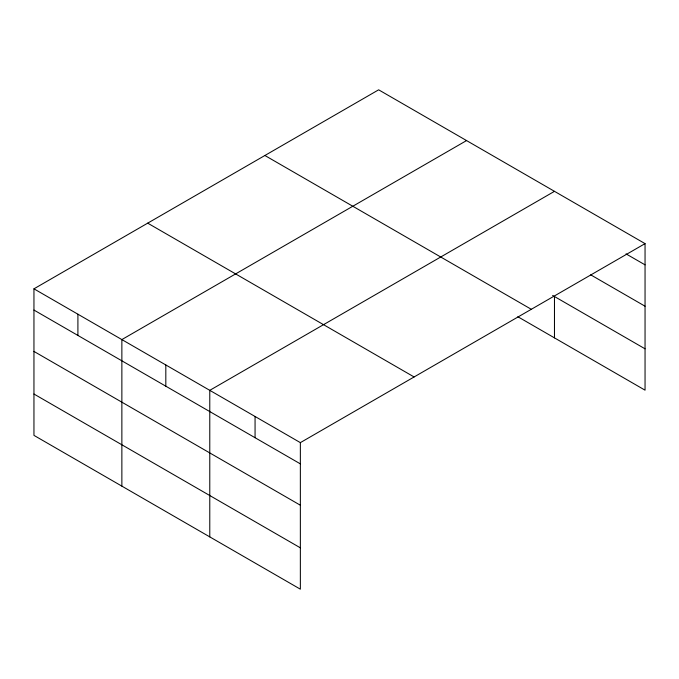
<?xml version="1.0" encoding="UTF-8"?>
<svg xmlns="http://www.w3.org/2000/svg" width="679" height="679" viewBox="0 0 679 679"><rect width="100%" height="100%" fill="white"/><g stroke="black" fill="none" stroke-linecap="round" stroke-linejoin="round"><path stroke-width="1.02" d="M517.839 316.728L645.05 390.17L645.05 243.625L378.644 89.815L33.95 288.83L33.95 435.375L300.356 589.185L300.356 442.632L33.95 288.83M466.558 140.57L121.864 339.585L121.864 486.13M554.471 191.334L209.777 390.34L209.777 536.885M300.356 442.632L645.05 243.625M626.03 253.878L645.05 264.852M590.705 274.834L645.05 306.212M552.638 295.467L645.05 348.819M264.895 155.491L531.301 309.293M147.699 223.153L414.105 376.964M33.95 310.057L300.356 463.867M33.95 351.416L300.356 505.218M33.95 394.024L300.356 547.826M554.471 296.528L554.471 337.879M255.066 416.49L255.066 437.717M165.82 364.962L165.82 386.19M77.907 314.207L77.907 335.434"/></g></svg>
